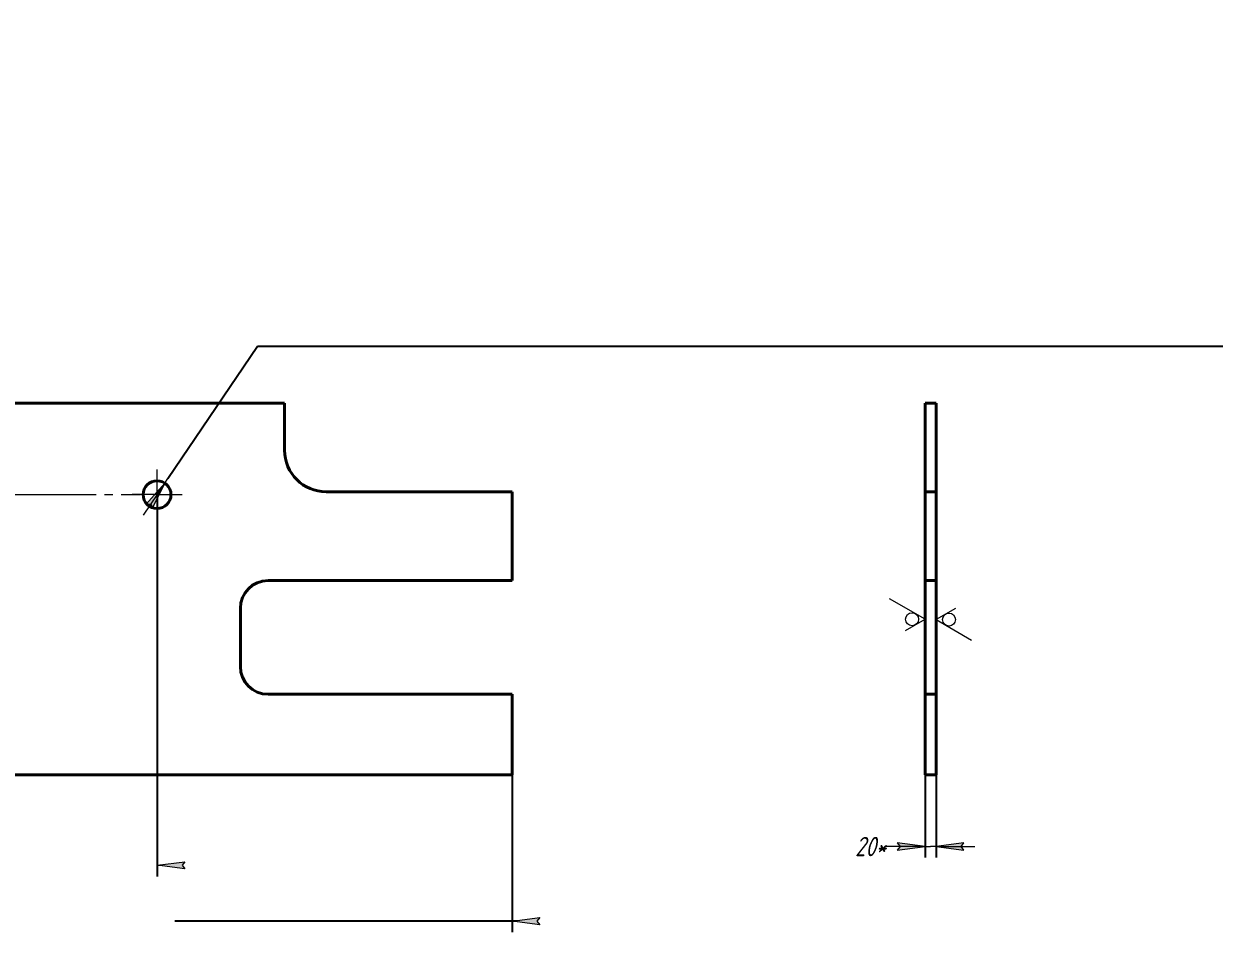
# Model space of a CAD drawing. Header units: millimetres. Extents: x 0 to 420, y 0 to 297.
# Drawn here: x 205.4 to 420, y 131.2 to 297 of the extents above; entities that cross this region are included whole.
import ezdxf

# ---------------------------------------------------------------- set-up
doc = ezdxf.new("R2010")
doc.units = ezdxf.units.MM
for name, pattern in [('K5LT_AXLED', [19.5, 15, -1.5, 1.5, -1.5]), ('K5LT_BASIC', [0]), ('K5LT_THIN', [0])]:
    doc.linetypes.add(name, pattern=pattern)
doc.layers.add('Системный слой', color=7, linetype='Continuous')
doc.styles.add('KDIMTEXTSTYLE', font='GOST_AU.SHX', dxfattribs={"width": 0.96, "oblique": 15, "height": 5})
doc.dimstyles.new('KDIMSTYLE (0.10)', dxfattribs={"dimtxt": 5, "dimasz": 1, "dimexe": 2, "dimexo": 0.0625, "dimgap": 1, "dimtad": 1, "dimlfac": 10, "dimtxsty": 'KDIMTEXTSTYLE', "dimsah": 1, "dimcen": 0.09, "dimdle": 1, "dimadec": 0, "dimazin": 0, "dimtfac": 0.667, "dimtmove": 0, "dimatfit": 3, "dimfxl": 1, "dimtvp": 1, "dimtolj": 1, "dimtzin": 0, "dimarcsym": 0})

# ---------------------------------------------------------------- blocks, each defined once
blk = doc.blocks.new('KDIMARROW_02')
at = {"layer": 'Системный слой'}
blk.add_hatch(color=0, dxfattribs=at).paths.add_polyline_path([(4.5, -5.51091059616309e-16), (5, 0.6582624912261956), (0, 0), (5, -0.658262491226197)])
at = {"layer": 'Системный слой', "color": 0, "linetype": 'K5LT_THIN', "lineweight": 18}
for p, q in [((0, 0), (-1, 0)), ((5, 0.6582624912261956), (0, 0)), ((0, 0), (5, -0.658262491226197)), ((0, 0), (7, -8.572527594031472e-16)), ((4.5, -5.51091059616309e-16), (5, 0.6582624912261956)), ((5, -0.658262491226197), (4.5, -5.51091059616309e-16))]:
    blk.add_line(p, q, dxfattribs=at)
blk = doc.blocks.new('U0')
at = {"layer": 'Системный слой', "color": 7, "linetype": 'K5LT_THIN', "lineweight": 18}
for p, q in [((367.8555256417638, 189.6406635778614), (361.4537756417639, 193.3367139403614)), ((364.3555256417638, 187.6199385778614), (367.8555256417638, 189.6406635778614))]:
    blk.add_line(p, q, dxfattribs=at)
blk.add_arc((365.5221923084305, 189.6406635778614), 1.166666666666667, 0, 359.999994270422, dxfattribs=at)
blk = doc.blocks.new('U1')
at = {"layer": 'Системный слой', "color": 7, "linetype": 'K5LT_THIN', "lineweight": 18}
for p, q in [((373.3555256417638, 191.5953794215378), (369.8555256417638, 189.5746544215378)), ((369.8555256417638, 189.5746544215378), (376.2572756417638, 185.8786040590378))]:
    blk.add_line(p, q, dxfattribs=at)
blk.add_arc((372.1888589750972, 189.5746544215378), 1.166666666666667, 0, 359.999994270422, dxfattribs=at)
blk = doc.blocks.new('KDIMARROW_01')
at = {"layer": 'Системный слой'}
blk.add_hatch(color=0, dxfattribs=at).paths.add_polyline_path([(-5, -0.6582624912261956), (0, 0), (-5, 0.658262491226197), (-4.5, 5.51091059616309e-16)])
at = {"layer": 'Системный слой', "color": 0, "linetype": 'K5LT_THIN', "lineweight": 18}
for p, q in [((-4.5, 5.51091059616309e-16), (-5, 0.658262491226197)), ((-5, 0.658262491226197), (0, 0)), ((0, 0), (-5, -0.6582624912261956)), ((-5, -0.6582624912261956), (-4.5, 5.51091059616309e-16)), ((0, 0), (-1, 0))]:
    blk.add_line(p, q, dxfattribs=at)
blk = doc.blocks.new('U2')
at = {"layer": 'Системный слой', "color": 30, "linetype": 'K5LT_AXLED', "lineweight": 18, "true_color": 0xff8000}
for q in [(125.3901398398893, 219.1067949864414), (118.3901398398893, 212.1067949864414), (226.3901398398428, 212.1067949864414), (125.3901398398893, 205.1067949864414)]:
    blk.add_line((125.3901398398893, 212.1067949864414), q, dxfattribs=at)
blk = doc.blocks.new('U6')
at = {"layer": 'Системный слой', "color": 30, "linetype": 'K5LT_AXLED', "lineweight": 18, "true_color": 0xff8000}
for q in [(229.3901398398428, 216.6067949864414), (224.8901398398428, 212.1067949864414), (233.8901398398428, 212.1067949864414), (229.3901398398428, 207.6067949864414)]:
    blk.add_line((229.3901398398428, 212.1067949864414), q, dxfattribs=at)

msp = doc.modelspace()

# ---------------------------------------------------------------- linework, layer by layer
at = {"layer": 'Системный слой', "color": 150, "linetype": 'K5LT_BASIC', "lineweight": 40, "true_color": 0x0080ff}
for p, q in [((102.3901398398893, 228.6067949864595), (252.3901398398428, 228.6067949864414)), ((252.3901398398428, 228.6067949864414), (252.3901398398428, 220.1067949864414)), ((367.8555256417638, 220.1067949864233), (367.8555256417638, 228.6067949864414)), ((369.8555256417638, 228.6067949864414), (367.8555256417638, 228.6067949864414)), ((369.8555256417638, 220.1067949864233), (369.8555256417638, 228.6067949864414)), ((367.8555256417638, 212.6067949864233), (367.8555256417638, 220.1067949864233)), ((369.8555256417638, 212.6067949864233), (369.8555256417638, 220.1067949864233)), ((259.8901398398428, 212.6067949864414), (293.3901398398428, 212.6067949864414)), ((293.3901398398428, 212.6067949864414), (293.3901398398428, 196.606794986488)), ((367.8555256417638, 196.6067949864698), (367.8555256417638, 212.6067949864233)), ((369.8555256417638, 212.6067949864233), (367.8555256417638, 212.6067949864233)), ((369.8555256417638, 196.6067949864698), (369.8555256417638, 212.6067949864233)), ((293.3901398398428, 196.606794986488), (249.4020540518213, 196.606794986488)), ((367.8555256417638, 191.6067949864699), (367.8555256417638, 196.6067949864698)), ((369.8555256417638, 196.6067949864698), (367.8555256417638, 196.6067949864698)), ((369.8555256417638, 191.6067949864699), (369.8555256417638, 196.6067949864698)), ((244.4020540518213, 191.606794986488), (244.4020540518213, 181.1067949864414)), ((367.8555256417638, 181.1067949864233), (367.8555256417638, 191.6067949864699)), ((369.8555256417638, 181.1067949864233), (369.8555256417638, 191.6067949864699)), ((367.8555256417638, 176.1067949864233), (367.8555256417638, 181.1067949864233)), ((369.8555256417638, 176.1067949864233), (369.8555256417638, 181.1067949864233)), ((249.4020540518213, 176.1067949864414), (293.3901398398428, 176.1067949864414)), ((293.3901398398428, 176.1067949864414), (293.3901398398428, 161.6067949864414)), ((367.8555256417638, 161.6067949864233), (367.8555256417638, 176.1067949864233)), ((369.8555256417638, 176.1067949864233), (367.8555256417638, 176.1067949864233)), ((369.8555256417638, 161.6067949864233), (369.8555256417638, 176.1067949864233)), ((293.3901398398428, 161.6067949864414), (61.39013983988934, 161.6067949864414)), ((369.8555256417638, 161.6067949864233), (367.8555256417638, 161.6067949864233))]:
    msp.add_line(p, q, dxfattribs=at)
msp.add_circle((229.3901398398428, 212.1067949864414), 2.5, dxfattribs=at)
for centre, radius, start, end in [((259.8901398398428, 220.1067949864414), 7.5, 180, 270), ((249.4020540518213, 191.606794986488), 5, 90, 180), ((249.4020540518213, 181.1067949864414), 5, 180, 270)]:
    msp.add_arc(centre, radius, start, end, dxfattribs=at)

# ---------------------------------------------------------------- block references
at = {"layer": 'Системный слой'}
for name in ['U2', 'U6', 'U0', 'U1']:
    msp.add_blockref(name, (0, 0), dxfattribs=at)

# ---------------------------------------------------------------- dimensions: what is measured, and where the dimension line sits
at = {"layer": 'Системный слой', "color": 7}
msp.add_diameter_dim(center=(229.39013983984276, 212.1067949864414), radius=2.4999999999999707, location=(247.4831440849425, 238.8764633480025), dimstyle='KDIMSTYLE (0.10)', override={"dimtih": 1, "dimtoh": 1, "dimpost": '\\H3.5;\\W0.965;\\Q15;\\Q15;\\H3.5;\\W0.965;\\Q15;∅<>\\H3.5;\\W0.965;\\Q15;\\Q15;H12\\H3.5;\\W0.965;\\Q15;\\Q15;', "dimblk1": 'KDIMARROW_02', "dimblk2": 'KDIMARROW_02', "dimclrt": 7, "dimtmove": 1, "dimatfit": 2, "dimtolj": 1}, dxfattribs=at).render()
for base, p1, p2, location, override in [((177.3599021026227, 145.2596226390732), (229.3901398398428, 212.1067949864414), (177.3599021026227, 212.0913992792483), (191.3599021026227, 145.2596226390732), {"dimexo": 0, "dimpost": '\\H3.5;\\W0.965;\\Q15;<>', "dimblk1": 'KDIMARROW_01', "dimblk2": 'KDIMARROW_01', "dimse1": 0, "dimse2": 0, "dimclrt": 7, "dimtolj": 1}), ((61.39013983988934, 135.1891572870695), (293.3901398398428, 161.6067949864414), (61.39013983988934, 161.6067949864414), (177.3901398398661, 135.1891572870695), {"dimexo": 0, "dimpost": '\\H3.5;\\W0.965;\\Q15;<>', "dimblk1": 'KDIMARROW_01', "dimblk2": 'KDIMARROW_01', "dimse1": 0, "dimse2": 0, "dimclrt": 7, "dimtolj": 1}), ((367.8555256417638, 148.6492836699778), (369.8555256417638, 161.6067949864233), (367.8555256417638, 161.6067949864233), (358.0236822656042, 148.6492836699778), {"dimexo": 0, "dimpost": '\\H3.5;\\W0.965;\\Q15;<>\\H3.5;\\W0.965;\\Q15;\\Q15;*', "dimblk1": 'KDIMARROW_02', "dimblk2": 'KDIMARROW_02', "dimse1": 0, "dimse2": 0, "dimclrt": 7, "dimtolj": 1})]:
    msp.add_linear_dim(base=base, p1=p1, p2=p2, location=location, dimstyle='KDIMSTYLE (0.10)', override=override, dxfattribs=at).render()

doc.saveas('drawing.dxf')
